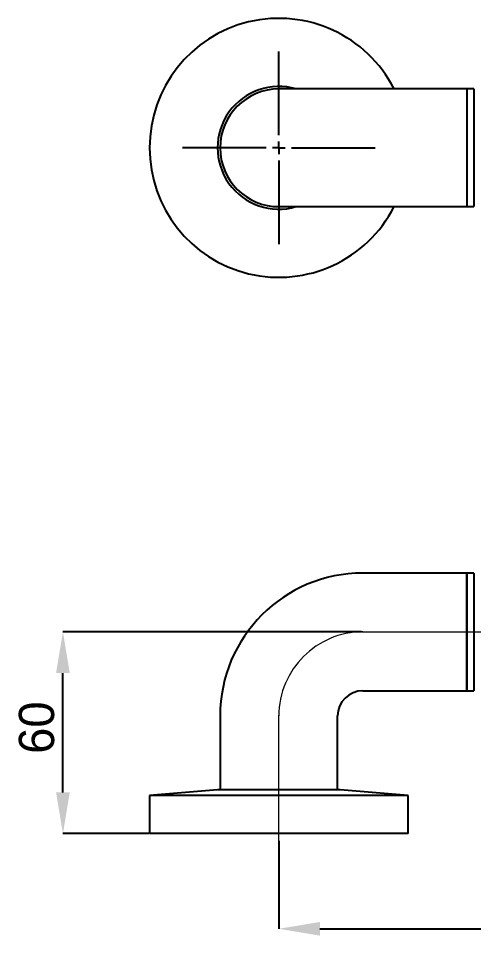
# Model space of a CAD drawing. Extents: x 41 to 1049, y 29 to 427.
# Drawn here: x 40.9 to 86.1, y 110.3 to 201.2 of the extents above; entities that cross this region are included whole.
import ezdxf

# ---------------------------------------------------------------- set-up
doc = ezdxf.new("R2010")
doc.units = 0
doc.header["$LTSCALE"] = 23.1
doc.header["$MEASUREMENT"] = 0
doc.linetypes.add('CENTERX2', pattern=[20.32, 12.7, -2.54, 2.54, -2.54])
doc.layers.get('0').update_dxf_attribs({"linetype": 'CONTINUOUS'})
doc.layers.get('Defpoints').update_dxf_attribs({"linetype": 'CONTINUOUS'})
doc.layers.add('10', color=7, linetype='CONTINUOUS')
doc.layers.add('中心线层', color=1, linetype='CENTERX2', lineweight=25)
doc.styles.add('SLDTEXTSTYLE0', font='')
doc.styles.get('SLDTEXTSTYLE0').set_extended_font_data('汉仪长仿宋体')
doc.dimstyles.new('SLDDIMSTYLE0', dxfattribs={"dimtxt": 3.5, "dimasz": 4.08, "dimexe": 0, "dimexo": 0.0625, "dimgap": 0.875, "dimtad": 2, "dimdec": 0, "dimlfac": 5, "dimrnd": 1e-09, "dimzin": 12, "dimdsep": 46, "dimtxsty": 'SLDTEXTSTYLE0', "dimsah": 1, "dimcen": 0.09, "dimadec": 0, "dimazin": 3, "dimtfac": 1, "dimtdec": 0, "dimtofl": 0, "dimtmove": 0, "dimatfit": 3, "dimfxl": 0, "dimfrac": 2, "dimtolj": 1, "dimtzin": 12, "dimarcsym": 0})

# ---------------------------------------------------------------- blocks, each defined once
blk = doc.blocks.new('*D26')
at = {"layer": '10', "color": 0, "lineweight": -2}
for p, q in [((74.933, 140.377), (45.293, 140.377)), ((45.293, 124.457), (45.293, 136.297)), ((53.831, 120.377), (45.293, 120.377))]:
    blk.add_line(p, q, dxfattribs=at)
at = {"layer": '10', "color": 0}
for points in [[(45.973, 136.297), (44.613, 136.297), (45.293, 140.377)], [(44.613, 124.457), (45.973, 124.457), (45.293, 120.377)]]:
    blk.add_solid(points, dxfattribs=at)
at = {"layer": 'Defpoints', "color": 0}
for p in [(45.293, 140.377), (74.996, 140.377), (53.894, 120.377)]:
    blk.add_point(p, dxfattribs=at)
at = {"layer": '10', "color": 0, "insert": (40.918, 130.884), "char_height": 3.5, "attachment_point": 2, "rotation": 90, "style": 'SLDTEXTSTYLE0'}
blk.add_mtext('\\A1;{60}', dxfattribs=at)
blk = doc.blocks.new('SW_CENTERMARKSYMBOL_0')
at = {"layer": '中心线层', "color": 0}
for p, q in [((0, 1.25), (0, 9.5625)), ((-1.25, 0), (-9.5625, 0)), ((0, 0), (-0.625, 0)), ((0, 0), (0, 0.625)), ((0, 0), (0, -0.625)), ((0, 0), (0.625, 0)), ((1.25, 0), (9.5625, 0)), ((0, -1.25), (0, -9.5625))]:
    blk.add_line(p, q, dxfattribs=at)

msp = doc.modelspace()

# ---------------------------------------------------------------- linework, layer by layer
at = {"color": 7, "linetype": 'Continuous', "lineweight": 25}
for p, q in [((75.0605, 194.1921), (66.72716, 194.1921)), ((85.39383, 194.1921), (75.0605, 194.1921)), ((86.0605, 194.1921), (85.39383, 194.1921)), ((85.39383, 194.1921), (85.39383, 182.52543)), ((86.0605, 194.1921), (86.0605, 182.52543)), ((66.72716, 182.52543), (75.0605, 182.52543)), ((75.0605, 182.52543), (85.39383, 182.52543)), ((85.39383, 182.52543), (86.0605, 182.52543)), ((85.39383, 146.21001), (75.0605, 146.21001)), ((86.0605, 146.21001), (85.39383, 146.21001)), ((85.39383, 146.21001), (85.39383, 137.06308)), ((85.39383, 140.37668), (85.39383, 146.21001)), ((86.0605, 146.21001), (86.0605, 137.06308)), ((85.39383, 134.54335), (85.39383, 140.37668)), ((85.39383, 137.06308), (85.39383, 134.54335)), ((86.0605, 137.06308), (86.0605, 134.54335)), ((75.0605, 134.54335), (85.39383, 134.54335)), ((85.39383, 134.54335), (86.0605, 134.54335)), ((60.89383, 132.04335), (60.89383, 124.71001)), ((72.5605, 124.71001), (72.5605, 132.04335)), ((60.64383, 124.71001), (53.89383, 124.17173)), ((72.8105, 124.71001), (60.64383, 124.71001)), ((79.5605, 124.17173), (72.8105, 124.71001)), ((53.89383, 124.17173), (53.89383, 120.37668)), ((79.5605, 124.17173), (53.89383, 124.17173)), ((79.5605, 120.37668), (79.5605, 124.17173)), ((79.5605, 120.37668), (53.89383, 120.37668))]:
    msp.add_line(p, q, dxfattribs=at)
for centre, radius, start, end in [((66.72716, 188.35876), 12.83333, 27.0356918, 332.9643082), ((66.72716, 188.35876), 6.08333, 73.5170299, 286.4829701), ((66.72716, 188.35876), 5.83333, 90, 180), ((66.72716, 188.35876), 5.83333, 180, 270), ((75.0605, 132.04335), 14.16667, 90, 180), ((75.0605, 132.04335), 2.5, 90, 180)]:
    msp.add_arc(centre, radius, start, end, dxfattribs=at)
at = {"layer": '10'}
for p, q in [((66.72716, 119.64751), (66.72716, 110.94499)), ((70.80716, 110.94499), (181.31383, 110.94499))]:
    msp.add_line(p, q, dxfattribs=at)
msp.add_solid([(70.80716, 111.62499), (70.80716, 110.26499), (66.72716, 110.94499)], dxfattribs=at)
at = {"layer": '中心线层', "linetype": 'CENTERX2', "lineweight": 18}
for p, q in [((74.99593, 140.37668), (164.82037, 140.37668)), ((66.72716, 119.71001), (66.72716, 132.11074))]:
    msp.add_line(p, q, dxfattribs=at)
msp.add_arc((75.0605, 132.04335), 8.33333, 90, 180, dxfattribs=at)

# ---------------------------------------------------------------- block references
at = {"layer": '中心线层'}
msp.add_blockref('SW_CENTERMARKSYMBOL_0', (66.72716, 188.35876), dxfattribs=at)

# ---------------------------------------------------------------- dimensions: what is measured, and where the dimension line sits
at = {"layer": '10'}
dim = msp.add_linear_dim(base=(45.29334, 140.37668), p1=(53.89383, 120.37668), p2=(74.99593, 140.37668), angle=90, text='{60}', dimstyle='SLDDIMSTYLE0', override={"dimtolj": 1}, dxfattribs=at)
dim.commit()
dim.dimension.update_dxf_attribs({"geometry": '*D26', "text_midpoint": (45.29334, 130.8844), "dimtype": 160})

doc.saveas('drawing.dxf')
